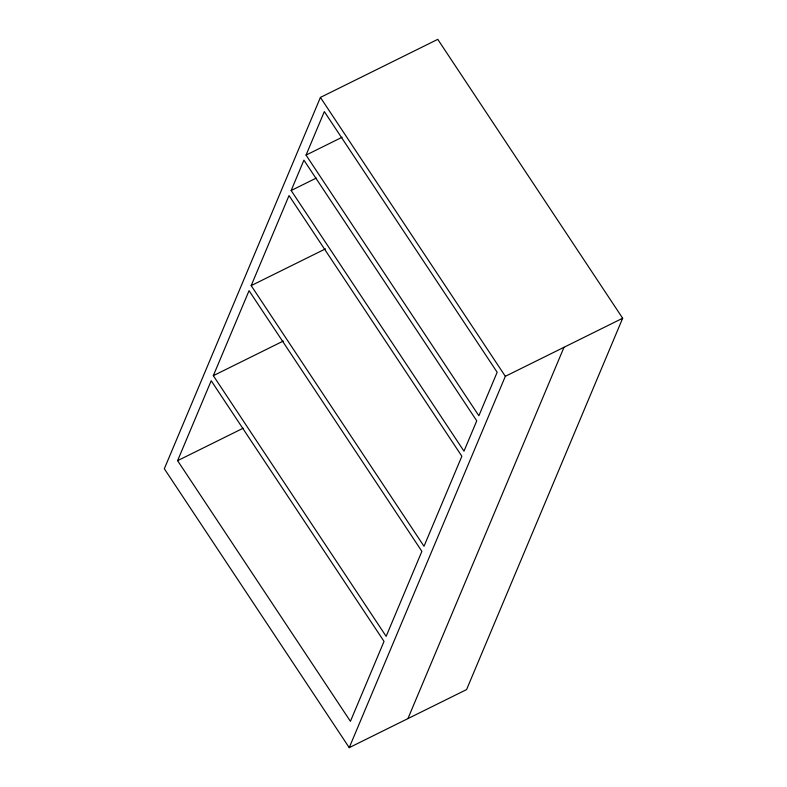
<?xml version="1.0" encoding="UTF-8"?>
<svg xmlns="http://www.w3.org/2000/svg" width="787" height="787" viewBox="0 0 787 787"><rect width="100%" height="100%" fill="white"/><g stroke="black" fill="none" stroke-linecap="round" stroke-linejoin="round"><path stroke-width="1.18" d="M320.417 97.421L164.326 468.757L349.231 747.65L466.583 689.579L622.674 318.243L437.769 39.35L320.417 97.421L505.333 376.314L349.231 747.65M177.596 460.67L211.201 380.731L384.026 641.405L350.422 721.335L177.596 460.67L243.163 428.226M213.326 375.674L249.056 290.678L421.881 551.353L386.151 636.339L213.326 375.674L283.261 341.066M251.181 285.622L289.036 195.57L461.861 456.244L424.006 546.286L251.181 285.622L325.484 248.859M291.16 190.513L303.92 160.155L476.745 420.829L463.986 451.177L291.16 190.513L316.295 178.078M306.045 155.098L324.333 111.597L497.158 372.261L478.87 415.762L306.045 155.098L342.109 137.253M407.912 718.62L564.004 347.283M505.333 376.314L622.674 318.243"/></g></svg>
